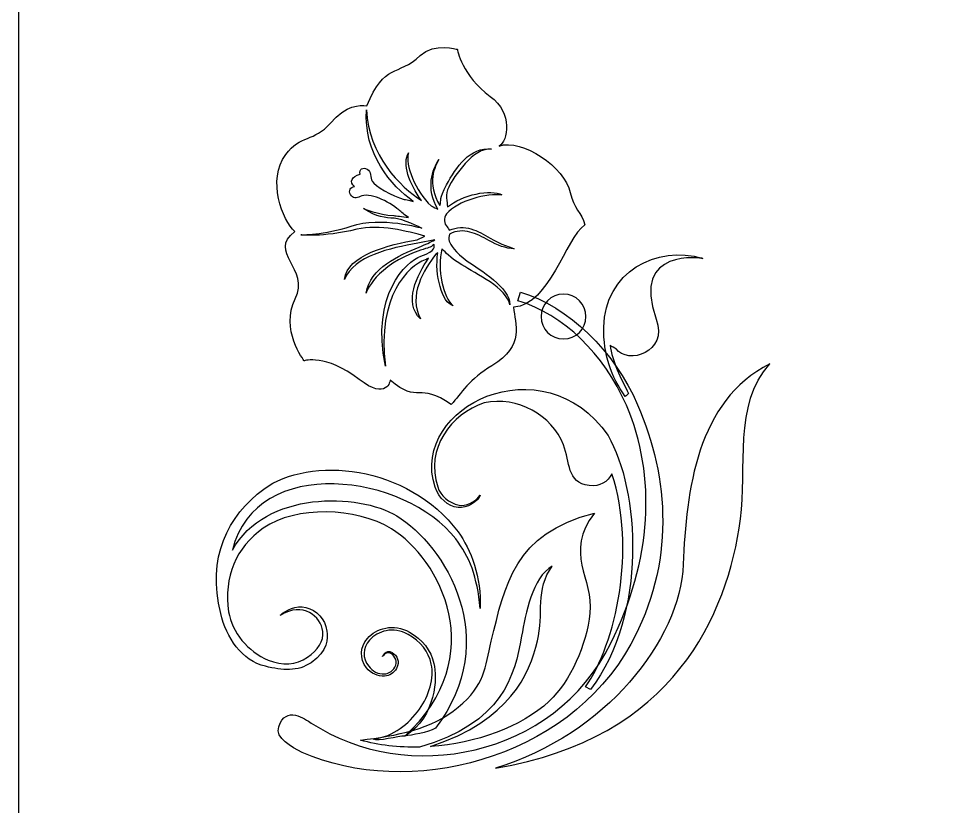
# Model space of a CAD drawing. Header units: millimetres. Extents: x -106 to 106, y -106 to 106.
# Drawn here: x -106.01 to -73.37, y 40.67 to 68.63 of the extents above; entities that cross this region are included whole.
import ezdxf

# ---------------------------------------------------------------- set-up
doc = ezdxf.new("R2010")
doc.units = ezdxf.units.MM
doc.header["$MEASUREMENT"] = 0
doc.layers.add('General Escritorio', color=7, linetype='Continuous', plot=False)
doc.layers.add('layer 1', color=7, linetype='Continuous')

msp = doc.modelspace()

# ---------------------------------------------------------------- linework, layer by layer
at = {"layer": 'General Escritorio'}
msp.add_open_spline([(-88.959, 64.104), (-88.6436, 64.2749), (-88.458, 65.2756), (-89.2742, 65.866), (-89.2742, 65.866), (-90.2733, 66.5888), (-90.4434, 67.5374), (-90.4434, 67.5374), (-90.4434, 67.5374), (-90.4434, 67.5374), (-91.2495, 67.7896), (-91.7552, 67.3168), (-91.7552, 67.3168), (-92.5688, 66.5568), (-93.0179, 67.0694), (-93.6556, 65.5267), (-93.6556, 65.5267), (-93.9065, 65.5634), (-94.3702, 65.5823), (-94.9537, 64.9073), (-94.9537, 64.9073), (-95.5052, 64.2694), (-96.0173, 64.499), (-96.5301, 63.8036), (-96.5301, 63.8036), (-97.2018, 62.8927), (-96.6421, 61.4641), (-96.2037, 61.0717), (-96.2037, 61.0717), (-97.1857, 60.3454), (-95.6499, 59.7433), (-96.1891, 58.6892), (-96.1891, 58.6892), (-96.7396, 57.6128), (-95.8739, 56.4878), (-95.8739, 56.4878), (-95.8739, 56.4878), (-95.8739, 56.4878), (-95.1185, 56.7426), (-93.9289, 55.8279), (-93.9289, 55.8279), (-92.9245, 55.0553), (-92.8217, 55.7997), (-92.8217, 55.7997), (-92.8217, 55.7997), (-91.8012, 54.917), (-91.8252, 55.7678), (-90.6558, 54.9316), (-90.6558, 54.9316), (-90.3152, 55.3295), (-89.9996, 55.8401), (-89.2148, 56.3126), (-89.2148, 56.3126), (-88.0283, 57.0268), (-88.3978, 57.794), (-88.4498, 58.3838), (-88.4498, 58.3838), (-87.1429, 58.5011), (-86.631, 60.8016), (-85.9224, 61.3123), (-85.9224, 61.3123), (-86.0303, 61.7452), (-86.3156, 61.883), (-86.4386, 62.4578), (-86.4386, 62.4578), (-86.6289, 63.3503), (-88.1529, 64.3905), (-88.959, 64.104)], degree=3, knots=[0, 0, 0, 0, 0.0555556, 0.0555556, 0.0555556, 0.0555556, 0.1111111, 0.1111111, 0.1111111, 0.1111111, 0.1666667, 0.1666667, 0.1666667, 0.1666667, 0.2222222, 0.2222222, 0.2222222, 0.2222222, 0.2777778, 0.2777778, 0.2777778, 0.2777778, 0.3333333, 0.3333333, 0.3333333, 0.3333333, 0.3888889, 0.3888889, 0.3888889, 0.3888889, 0.4444444, 0.4444444, 0.4444444, 0.4444445, 0.5, 0.5, 0.5, 0.5, 0.5555556, 0.5555556, 0.5555556, 0.5555556, 0.6111111, 0.6111111, 0.6111111, 0.6111111, 0.6666667, 0.6666667, 0.6666667, 0.6666667, 0.7222222, 0.7222222, 0.7222222, 0.7222222, 0.7777778, 0.7777778, 0.7777778, 0.7777778, 0.8333333, 0.8333333, 0.8333333, 0.8333333, 0.8888889, 0.8888889, 0.8888889, 0.8888889, 1, 1, 1, 1], dxfattribs=at)
at = {"layer": 'General Escritorio', "color": 7}
msp.add_open_spline([(-90.7441, 62.6488), (-90.572, 63.0032), (-89.8709, 64.0763), (-89.2295, 63.9957), (-89.2295, 63.9957), (-89.9969, 64.0951), (-90.4866, 63.3372), (-90.8244, 62.7294), (-90.8244, 62.7294), (-91.1098, 62.2165), (-90.9928, 62.1895), (-91.06, 61.9987), (-91.06, 61.9987), (-91.5496, 62.7723), (-91.23, 63.414), (-91.0902, 63.6324), (-91.0902, 63.6324), (-91.3292, 63.2875), (-91.5718, 62.5872), (-91.1325, 61.8628), (-91.1325, 61.8628), (-91.1954, 61.8914), (-91.2776, 61.93), (-91.3735, 61.9805), (-91.3735, 61.9805), (-91.9268, 62.5115), (-92.3042, 63.4357), (-92.173, 63.8682), (-92.173, 63.8682), (-92.405, 63.5105), (-92.1525, 62.7453), (-91.7099, 62.1748), (-91.7099, 62.1748), (-92.4697, 62.6506), (-93.5985, 63.7809), (-93.6592, 65.3861), (-93.6592, 65.3861), (-93.7861, 63.8565), (-92.784, 62.6886), (-92.0028, 62.1403), (-92.0028, 62.1403), (-92.2004, 62.2075), (-92.2689, 62.2012), (-92.3325, 62.2135), (-92.3325, 62.2135), (-92.7509, 62.3155), (-93.3734, 62.7066), (-93.4611, 62.8545), (-93.4611, 62.8545), (-93.5341, 62.9797), (-93.4933, 63.2161), (-93.6423, 63.2881), (-93.6423, 63.2881), (-93.7897, 63.3596), (-93.9281, 63.3041), (-93.8902, 63.1041), (-93.8902, 63.1041), (-94.1858, 63.0318), (-94.2824, 62.8216), (-94.0914, 62.6676), (-94.0914, 62.6676), (-94.2349, 62.657), (-94.3051, 62.5193), (-94.233, 62.3884), (-94.233, 62.3884), (-94.148, 62.2358), (-94.0101, 62.2545), (-93.8905, 62.3155), (-93.8905, 62.3155), (-93.5668, 62.4819), (-92.8695, 62.146), (-92.5114, 61.837), (-92.5114, 61.837), (-92.4348, 61.764), (-92.3137, 61.6692), (-92.1737, 61.5729), (-92.1737, 61.5729), (-92.4031, 61.6046), (-92.6082, 61.6308), (-92.6976, 61.6365), (-92.6976, 61.6365), (-93.2506, 61.6696), (-93.7722, 61.8928), (-93.7722, 61.8928), (-93.7722, 61.8928), (-93.2814, 61.5741), (-93.0043, 61.5604), (-92.6823, 61.5442), (-92.6823, 61.5442), (-92.4121, 61.5306), (-91.7023, 61.195), (-91.7023, 61.195), (-91.7023, 61.195), (-91.7023, 61.195), (-93.1257, 61.6234), (-94.2092, 61.2629), (-94.2092, 61.2629), (-95.1719, 60.9421), (-95.997, 60.9568), (-95.997, 60.9568), (-95.997, 60.9568), (-95.997, 60.9568), (-95.2556, 60.8514), (-94.0011, 61.154), (-94.0011, 61.154), (-93.223, 61.3419), (-92.1848, 61.0791), (-91.5906, 60.9065), (-91.5906, 60.9065), (-91.5906, 60.9065), (-91.8677, 60.7778), (-91.8677, 60.7778), (-91.8677, 60.7778), (-92.8747, 60.6036), (-94.3532, 60.2467), (-94.4431, 59.3729), (-94.4431, 59.3729), (-94.1108, 60.2032), (-92.8224, 60.4879), (-91.8464, 60.6557), (-91.8464, 60.6557), (-91.8464, 60.6557), (-91.2438, 60.7771), (-91.2438, 60.7771), (-91.2438, 60.7771), (-91.387, 60.6958), (-91.5792, 60.6128), (-91.7952, 60.5218), (-91.7952, 60.5218), (-92.5242, 60.2149), (-93.5235, 59.7946), (-93.6773, 58.8896), (-93.6773, 58.8896), (-93.6773, 58.8896), (-93.3548, 59.8771), (-91.7473, 60.4088), (-91.7473, 60.4088), (-91.4533, 60.5062), (-91.4166, 60.4924), (-91.2643, 60.6128), (-91.2643, 60.6128), (-91.2759, 60.5547), (-91.1616, 60.3944), (-91.736, 60.1949), (-91.736, 60.1949), (-92.2524, 60.0168), (-93.5205, 58.8274), (-92.9879, 56.293), (-92.9879, 56.293), (-93.3138, 58.8024), (-92.1587, 59.8626), (-91.5849, 60.0726), (-91.5849, 60.0726), (-91.5398, 60.0895), (-91.502, 60.1076), (-91.4624, 60.1255), (-91.4624, 60.1255), (-91.8644, 59.5417), (-92.3612, 58.5456), (-91.7458, 57.9742), (-91.7458, 57.9742), (-92.2079, 58.7823), (-91.6111, 59.7488), (-91.203, 60.269), (-91.203, 60.269), (-91.2028, 60.27), (-91.2018, 60.2709), (-91.2016, 60.2715), (-91.2016, 60.2715), (-91.1784, 60.2881), (-91.1532, 60.3043), (-91.1336, 60.3199), (-91.1336, 60.3199), (-91.2597, 59.5288), (-90.9768, 58.5416), (-90.5949, 58.4424), (-90.5949, 58.4424), (-90.9331, 58.7264), (-91.1837, 59.7236), (-90.9866, 60.4583), (-90.9866, 60.4583), (-90.8242, 60.3051), (-90.7665, 60.1973), (-90.2792, 59.8879), (-90.2792, 59.8879), (-89.7898, 59.5791), (-88.6743, 59.0611), (-88.5773, 58.4742), (-88.5773, 58.4742), (-88.556, 59.0706), (-89.6556, 59.7324), (-90.0892, 60.0251), (-90.0892, 60.0251), (-90.5231, 60.3181), (-90.6837, 60.6181), (-90.7295, 60.7361), (-90.7295, 60.7361), (-90.7593, 60.8117), (-90.7315, 60.8953), (-90.7217, 60.984), (-90.7217, 60.984), (-90.2149, 61.2386), (-89.7643, 60.9966), (-89.3282, 60.7552), (-89.3282, 60.7552), (-89.0143, 60.5818), (-88.7306, 60.469), (-88.4238, 60.4639), (-88.4238, 60.4639), (-88.4238, 60.4639), (-88.9478, 60.6319), (-89.2812, 60.8367), (-89.2812, 60.8367), (-89.7013, 61.0946), (-90.1853, 61.3623), (-90.7308, 61.1159), (-90.7308, 61.1159), (-90.7422, 61.1569), (-90.7632, 61.1983), (-90.8039, 61.2403), (-90.8039, 61.2403), (-90.916, 61.3581), (-90.9282, 61.5404), (-90.8271, 61.7042), (-90.8271, 61.7042), (-90.4441, 62.1617), (-89.3655, 62.4413), (-88.8583, 62.3688), (-88.8583, 62.3688), (-89.246, 62.5954), (-90.2801, 62.3748), (-90.7873, 61.9457), (-90.7873, 61.9457), (-90.8078, 62.1316), (-90.8752, 62.3801), (-90.7441, 62.6488)], degree=3, knots=[0, 0, 0, 0, 0.0166667, 0.0166667, 0.0166667, 0.0166667, 0.0333333, 0.0333333, 0.0333333, 0.0333333, 0.05, 0.05, 0.05, 0.05, 0.0666667, 0.0666667, 0.0666667, 0.0666667, 0.0833333, 0.0833333, 0.0833333, 0.0833333, 0.1, 0.1, 0.1, 0.1, 0.1166667, 0.1166667, 0.1166667, 0.1166667, 0.1333333, 0.1333333, 0.1333333, 0.1333333, 0.15, 0.15, 0.15, 0.15, 0.1666667, 0.1666667, 0.1666667, 0.1666667, 0.1833333, 0.1833333, 0.1833333, 0.1833333, 0.2, 0.2, 0.2, 0.2, 0.2166667, 0.2166667, 0.2166667, 0.2166667, 0.2333333, 0.2333333, 0.2333333, 0.2333333, 0.25, 0.25, 0.25, 0.25, 0.2666667, 0.2666667, 0.2666667, 0.2666667, 0.2833333, 0.2833333, 0.2833333, 0.2833333, 0.3, 0.3, 0.3, 0.3, 0.3166667, 0.3166667, 0.3166667, 0.3166667, 0.3333333, 0.3333333, 0.3333333, 0.3333333, 0.35, 0.35, 0.35, 0.35, 0.3666667, 0.3666667, 0.3666667, 0.3666667, 0.3833333, 0.3833333, 0.3833333, 0.3833333, 0.4, 0.4, 0.4, 0.4, 0.4166667, 0.4166667, 0.4166667, 0.4166667, 0.4333333, 0.4333333, 0.4333333, 0.4333333, 0.45, 0.45, 0.45, 0.45, 0.4666667, 0.4666667, 0.4666667, 0.4666667, 0.4833333, 0.4833333, 0.4833333, 0.4833333, 0.5, 0.5, 0.5, 0.5, 0.5166667, 0.5166667, 0.5166667, 0.5166667, 0.5333333, 0.5333333, 0.5333333, 0.5333333, 0.55, 0.55, 0.55, 0.55, 0.5666667, 0.5666667, 0.5666667, 0.5666667, 0.5833333, 0.5833333, 0.5833333, 0.5833333, 0.6, 0.6, 0.6, 0.6, 0.6166667, 0.6166667, 0.6166667, 0.6166667, 0.6333333, 0.6333333, 0.6333333, 0.6333333, 0.65, 0.65, 0.65, 0.65, 0.6666667, 0.6666667, 0.6666667, 0.6666667, 0.6833333, 0.6833333, 0.6833333, 0.6833333, 0.7, 0.7, 0.7, 0.7, 0.7166667, 0.7166667, 0.7166667, 0.7166667, 0.7333333, 0.7333333, 0.7333333, 0.7333333, 0.75, 0.75, 0.75, 0.75, 0.7666667, 0.7666667, 0.7666667, 0.7666667, 0.7833333, 0.7833333, 0.7833333, 0.7833333, 0.8, 0.8, 0.8, 0.8, 0.8166667, 0.8166667, 0.8166667, 0.8166667, 0.8333333, 0.8333333, 0.8333333, 0.8333333, 0.85, 0.85, 0.85, 0.85, 0.8666667, 0.8666667, 0.8666667, 0.8666667, 0.8833333, 0.8833333, 0.8833333, 0.8833333, 0.9, 0.9, 0.9, 0.9, 0.9166667, 0.9166667, 0.9166667, 0.9166667, 0.9333333, 0.9333333, 0.9333333, 0.9333333, 0.95, 0.95, 0.95, 0.95, 0.9666667, 0.9666667, 0.9666667, 0.9666667, 1, 1, 1, 1], dxfattribs=at)
at = {"layer": 'General Escritorio', "color": 250}
for points, knots in [([(-85.2469, 57.685), (-85.2685, 56.7004), (-84.98, 55.924), (-84.4847, 55.2238), (-84.4847, 55.2238), (-84.4453, 55.2574), (-84.4055, 55.2906), (-84.3652, 55.324), (-84.3652, 55.324), (-84.6389, 55.8701), (-84.9517, 56.4683), (-85.0251, 57.038), (-85.0251, 57.038), (-85.0092, 57.0156), (-84.8287, 56.9336), (-84.8118, 56.9112), (-84.8118, 56.9112), (-84.396, 56.3359), (-82.958, 56.7815), (-83.3838, 57.9642), (-83.3838, 57.9642), (-84.3088, 60.5334), (-81.7397, 60.1201), (-81.7397, 60.1201), (-81.7397, 60.1201), (-83.3623, 60.6219), (-85.2233, 59.6156), (-85.2469, 57.685)], [0, 0, 0, 0, 0.125, 0.125, 0.125, 0.125, 0.25, 0.25, 0.25, 0.25, 0.375, 0.375, 0.375, 0.375, 0.5, 0.5, 0.5, 0.5, 0.625, 0.625, 0.625, 0.625, 0.75, 0.75, 0.75, 0.75, 1, 1, 1, 1]), ([(-84.0455, 54.9272), (-84.8761, 56.845), (-86.4977, 58.4071), (-88.2025, 58.9235), (-88.2025, 58.9235), (-88.2025, 58.9235), (-88.2948, 58.6169), (-88.2948, 58.6169), (-88.2948, 58.6169), (-86.6792, 58.1277), (-85.2409, 56.7408), (-84.447, 54.9089), (-84.447, 54.9089), (-83.3563, 52.3914), (-83.5507, 49.3952), (-84.9942, 46.4727), (-84.9942, 46.4727), (-87.0201, 42.3708), (-92.2558, 41.4339), (-95.6203, 43.6359), (-95.6203, 43.6359), (-95.8442, 43.779), (-96.5176, 44.2823), (-96.7753, 43.5086), (-96.7753, 43.5086), (-96.9151, 43.0883), (-96.3148, 42.7982), (-95.9491, 42.5906), (-95.9491, 42.5906), (-92.2043, 40.9604), (-86.5771, 42.2694), (-84.2859, 46.4409), (-84.2859, 46.4409), (-82.7244, 49.2831), (-82.9172, 52.322), (-84.0455, 54.9272)], [0, 0, 0, 0, 0.1, 0.1, 0.1, 0.1, 0.2, 0.2, 0.2, 0.2, 0.3, 0.3, 0.3, 0.3, 0.4, 0.4, 0.4, 0.4, 0.5, 0.5, 0.5, 0.5, 0.6, 0.6, 0.6, 0.6, 0.7, 0.7, 0.7, 0.7, 0.8, 0.8, 0.8, 0.8, 1, 1, 1, 1]), ([(-85.8803, 58.0567), (-85.8803, 57.6175), (-86.2364, 57.2614), (-86.6754, 57.2614), (-86.6754, 57.2614), (-87.1147, 57.2614), (-87.4707, 57.6175), (-87.4707, 58.0567), (-87.4707, 58.0567), (-87.4707, 58.4958), (-87.1147, 58.8518), (-86.6754, 58.8518), (-86.6754, 58.8518), (-86.2364, 58.8518), (-85.8803, 58.4958), (-85.8803, 58.0567)], [0, 0, 0, 0, 0.2, 0.2, 0.2, 0.2, 0.4, 0.4, 0.4, 0.4, 0.6, 0.6, 0.6, 0.6, 1, 1, 1, 1]), ([(-89.0894, 42.0375), (-85.1662, 43.2387), (-82.5401, 46.5742), (-82.4297, 49.2677), (-82.4297, 49.2677), (-82.3231, 51.8874), (-81.9479, 55.0691), (-79.3596, 56.375), (-79.3596, 56.375), (-80.6643, 54.9292), (-80.1556, 52.6605), (-80.3971, 50.8757), (-80.3971, 50.8757), (-80.8606, 47.4615), (-82.7649, 43.0785), (-89.0894, 42.0375)], [0, 0, 0, 0, 0.2, 0.2, 0.2, 0.2, 0.4, 0.4, 0.4, 0.4, 0.6, 0.6, 0.6, 0.6, 1, 1, 1, 1]), ([(-85.0973, 53.8384), (-86.2376, 55.4853), (-87.9985, 55.76), (-89.393, 55.2274), (-89.393, 55.2274), (-90.6681, 54.7406), (-91.7089, 53.4754), (-91.23, 52.0002), (-91.23, 52.0002), (-91.1074, 51.6202), (-90.7725, 51.3255), (-90.4165, 51.2838), (-90.4165, 51.2838), (-90.104, 51.2468), (-89.703, 51.489), (-89.6296, 51.7222), (-89.6296, 51.7222), (-89.8248, 51.4533), (-90.154, 51.3198), (-90.3807, 51.3667), (-90.3807, 51.3667), (-90.7462, 51.443), (-91.0406, 51.7127), (-91.1384, 52.0135), (-91.1384, 52.0135), (-91.5799, 53.3769), (-90.6778, 54.5966), (-89.4846, 54.9956), (-89.4846, 54.9956), (-88.3055, 55.2426), (-87.0811, 54.5589), (-86.676, 53.5064), (-86.676, 53.5064), (-86.441, 52.8968), (-86.5699, 52.168), (-85.7644, 52.0593), (-85.7644, 52.0593), (-85.3832, 52.0073), (-85.111, 52.2002), (-84.9589, 52.4794), (-84.9589, 52.4794), (-84.0868, 49.7997), (-84.8049, 46.4579), (-85.9003, 44.92), (-85.9003, 44.92), (-85.9003, 44.92), (-85.7169, 44.8269), (-85.7169, 44.8269), (-85.7169, 44.8269), (-83.6856, 47.5087), (-83.9792, 51.9117), (-85.0973, 53.8384)], [0, 0, 0, 0, 0.0714286, 0.0714286, 0.0714286, 0.0714286, 0.1428571, 0.1428571, 0.1428571, 0.1428572, 0.2142857, 0.2142857, 0.2142857, 0.2142857, 0.2857143, 0.2857143, 0.2857143, 0.2857143, 0.3571429, 0.3571429, 0.3571429, 0.3571429, 0.4285714, 0.4285714, 0.4285714, 0.4285714, 0.5, 0.5, 0.5, 0.5, 0.5714286, 0.5714286, 0.5714286, 0.5714286, 0.6428571, 0.6428571, 0.6428571, 0.6428572, 0.7142857, 0.7142857, 0.7142857, 0.7142857, 0.7857143, 0.7857143, 0.7857143, 0.7857143, 0.8571429, 0.8571429, 0.8571429, 0.8571429, 1, 1, 1, 1]), ([(-90.4957, 50.1666), (-90.0144, 49.5411), (-89.7319, 48.8402), (-89.6327, 47.703), (-89.6327, 47.703), (-89.5874, 48.8042), (-89.9567, 49.7993), (-90.4177, 50.4191), (-90.4177, 50.4191), (-92.1952, 52.8103), (-95.6931, 53.1262), (-97.3053, 51.9353), (-97.3053, 51.9353), (-98.5786, 50.9946), (-99.3455, 49.4924), (-98.8273, 47.5228), (-98.8273, 47.5228), (-98.6468, 46.6748), (-98.0786, 45.8537), (-97.2509, 45.6504), (-97.2509, 45.6504), (-96.6443, 45.5017), (-96.098, 45.4566), (-95.6312, 45.7777), (-95.6312, 45.7777), (-95.0164, 46.1971), (-95.0327, 46.6502), (-95.067, 46.8993), (-95.067, 46.8993), (-95.1276, 47.3362), (-95.4381, 47.6401), (-95.8175, 47.7347), (-95.8175, 47.7347), (-96.1729, 47.8224), (-96.4991, 47.6647), (-96.7305, 47.4546), (-96.7305, 47.4546), (-95.9081, 47.9648), (-95.2799, 47.4108), (-95.2136, 46.8896), (-95.2136, 46.8896), (-95.1709, 46.5539), (-95.3843, 46.2248), (-95.7541, 45.9711), (-95.7541, 45.9711), (-96.1538, 45.6993), (-96.6481, 45.6642), (-97.1523, 45.8707), (-97.1523, 45.8707), (-97.8599, 46.1625), (-98.4496, 46.8788), (-98.5521, 47.5781), (-98.5521, 47.5781), (-98.7314, 48.8187), (-98.2949, 49.8727), (-97.3232, 50.5469), (-97.3232, 50.5469), (-96.1546, 51.3563), (-94.0397, 51.2967), (-92.7815, 50.5278), (-92.7815, 50.5278), (-91.0442, 49.4674), (-89.2446, 46.0039), (-92.2987, 43.172), (-92.2987, 43.172), (-92.0579, 43.2199), (-91.4822, 43.2847), (-91.2176, 43.4533), (-91.2176, 43.4533), (-88.8116, 46.6054), (-90.8776, 49.9411), (-92.5893, 50.9846), (-92.5893, 50.9846), (-93.9454, 51.8116), (-97.2572, 51.8809), (-98.4212, 49.7697), (-98.4212, 49.7697), (-97.5821, 53.1982), (-92.2718, 52.4755), (-90.4957, 50.1666)], [0, 0, 0, 0, 0.047619, 0.047619, 0.047619, 0.0476191, 0.0952381, 0.0952381, 0.0952381, 0.0952381, 0.1428571, 0.1428571, 0.1428571, 0.1428572, 0.1904762, 0.1904762, 0.1904762, 0.1904762, 0.2380952, 0.2380952, 0.2380952, 0.2380952, 0.2857143, 0.2857143, 0.2857143, 0.2857143, 0.3333333, 0.3333333, 0.3333333, 0.3333333, 0.3809524, 0.3809524, 0.3809524, 0.3809524, 0.4285714, 0.4285714, 0.4285714, 0.4285714, 0.4761905, 0.4761905, 0.4761905, 0.4761905, 0.5238095, 0.5238095, 0.5238095, 0.5238095, 0.5714286, 0.5714286, 0.5714286, 0.5714286, 0.6190476, 0.6190476, 0.6190476, 0.6190476, 0.6666667, 0.6666667, 0.6666667, 0.6666667, 0.7142857, 0.7142857, 0.7142857, 0.7142857, 0.7619048, 0.7619048, 0.7619048, 0.7619048, 0.8095238, 0.8095238, 0.8095238, 0.8095238, 0.8571429, 0.8571429, 0.8571429, 0.8571429, 0.9047619, 0.9047619, 0.9047619, 0.9047619, 1, 1, 1, 1]), ([(-85.582, 51.0856), (-88.4357, 50.3636), (-88.7542, 48.5217), (-89.2362, 46.5477), (-89.2362, 46.5477), (-89.471, 45.5856), (-89.4494, 44.9998), (-90.4106, 44.1993), (-90.4106, 44.1993), (-91.3528, 43.4137), (-92.5984, 43.1851), (-93.8749, 43.0326), (-93.8749, 43.0326), (-93.2406, 42.8451), (-92.5209, 42.7667), (-91.7832, 42.7851), (-91.7832, 42.7851), (-88.8293, 43.625), (-88.4068, 45.321), (-88.1612, 46.7144), (-88.1612, 46.7144), (-88.0196, 47.52), (-87.7893, 48.7937), (-87.0732, 49.2045), (-87.0732, 49.2045), (-87.6906, 48.3781), (-87.3662, 47.4994), (-87.5963, 46.5575), (-87.5963, 46.5575), (-87.8886, 45.3614), (-88.5596, 43.7495), (-91.3901, 42.8051), (-91.3901, 42.8051), (-89.801, 42.919), (-88.1813, 43.4777), (-87.1815, 44.4129), (-87.1815, 44.4129), (-86.4267, 45.1205), (-85.8627, 46.409), (-85.7401, 47.535), (-85.7401, 47.535), (-85.6068, 48.7625), (-86.6741, 49.67), (-85.582, 51.0856)], [0, 0, 0, 0, 0.0833333, 0.0833333, 0.0833333, 0.0833333, 0.1666667, 0.1666667, 0.1666667, 0.1666667, 0.25, 0.25, 0.25, 0.25, 0.3333333, 0.3333333, 0.3333333, 0.3333333, 0.4166667, 0.4166667, 0.4166667, 0.4166667, 0.5, 0.5, 0.5, 0.5, 0.5833333, 0.5833333, 0.5833333, 0.5833333, 0.6666667, 0.6666667, 0.6666667, 0.6666667, 0.75, 0.75, 0.75, 0.75, 0.8333333, 0.8333333, 0.8333333, 0.8333333, 1, 1, 1, 1]), ([(-91.2722, 45.7487), (-91.3745, 46.2111), (-91.682, 46.6062), (-92.1383, 46.8636), (-92.1383, 46.8636), (-92.7104, 47.1857), (-93.3205, 46.9961), (-93.6271, 46.6421), (-93.6271, 46.6421), (-93.9014, 46.3263), (-93.9143, 45.9243), (-93.6597, 45.5916), (-93.6597, 45.5916), (-93.5122, 45.401), (-93.2561, 45.2837), (-93.0213, 45.2995), (-93.0213, 45.2995), (-92.8356, 45.3118), (-92.6949, 45.4139), (-92.6031, 45.5734), (-92.6031, 45.5734), (-92.4646, 45.812), (-92.5786, 46.034), (-92.755, 46.1386), (-92.755, 46.1386), (-92.9867, 46.2755), (-93.0976, 45.9947), (-93.0976, 45.9947), (-93.0976, 45.9947), (-93.0117, 46.1262), (-92.8925, 46.1637), (-92.7795, 46.0936), (-92.7795, 46.0936), (-92.6429, 46.0094), (-92.5526, 45.8016), (-92.6575, 45.6177), (-92.6575, 45.6177), (-92.7555, 45.4492), (-92.9157, 45.393), (-93.0234, 45.3808), (-93.0234, 45.3808), (-93.2439, 45.3563), (-93.4578, 45.4861), (-93.5834, 45.6501), (-93.5834, 45.6501), (-93.8125, 45.9484), (-93.8022, 46.2955), (-93.556, 46.5795), (-93.556, 46.5795), (-93.2732, 46.9046), (-92.7125, 47.0784), (-92.1848, 46.7809), (-92.1848, 46.7809), (-91.7454, 46.5335), (-91.4629, 46.1703), (-91.3651, 45.7286), (-91.3651, 45.7286), (-91.2595, 45.2503), (-91.4447, 44.6017), (-91.7845, 44.1327), (-91.7845, 44.1327), (-92.1718, 43.5983), (-92.6918, 43.172), (-93.4123, 43.065), (-93.4123, 43.065), (-93.2732, 42.953), (-92.5405, 43.1949), (-92.2987, 43.172), (-92.2987, 43.172), (-91.171, 43.9056), (-91.1603, 45.2442), (-91.2722, 45.7487)], [0, 0, 0, 0, 0.0526316, 0.0526316, 0.0526316, 0.0526316, 0.1052632, 0.1052632, 0.1052632, 0.1052632, 0.1578947, 0.1578947, 0.1578947, 0.1578947, 0.2105263, 0.2105263, 0.2105263, 0.2105263, 0.2631579, 0.2631579, 0.2631579, 0.2631579, 0.3157895, 0.3157895, 0.3157895, 0.3157895, 0.3684211, 0.3684211, 0.3684211, 0.3684211, 0.4210526, 0.4210526, 0.4210526, 0.4210526, 0.4736842, 0.4736842, 0.4736842, 0.4736842, 0.5263158, 0.5263158, 0.5263158, 0.5263158, 0.5789474, 0.5789474, 0.5789474, 0.5789474, 0.6315789, 0.6315789, 0.6315789, 0.631579, 0.6842105, 0.6842105, 0.6842105, 0.6842105, 0.7368421, 0.7368421, 0.7368421, 0.7368421, 0.7894737, 0.7894737, 0.7894737, 0.7894737, 0.8421053, 0.8421053, 0.8421053, 0.8421053, 0.8947368, 0.8947368, 0.8947368, 0.8947369, 1, 1, 1, 1])]:
    msp.add_open_spline(points, degree=3, knots=knots, dxfattribs=at)
at = {"layer": 'layer 1', "color": 7}
msp.add_open_spline([(105.6569, -105.6569), (105.6569, -105.6569), (-106.0097, -105.6569), (-106.0097, -105.6569), (-106.0097, -105.6569), (-106.0097, -105.6569), (-106.0097, 106.0097), (-106.0097, 106.0097), (-106.0097, 106.0097), (-106.0097, 106.0097), (105.6569, 106.0097), (105.6569, 106.0097), (105.6569, 106.0097), (105.6569, 106.0097), (105.6569, -105.6569), (105.6569, -105.6569)], degree=3, knots=[0, 0, 0, 0, 0.2, 0.2, 0.2, 0.2, 0.4, 0.4, 0.4, 0.4, 0.6, 0.6, 0.6, 0.6, 1, 1, 1, 1], dxfattribs=at)

doc.saveas('drawing.dxf')
